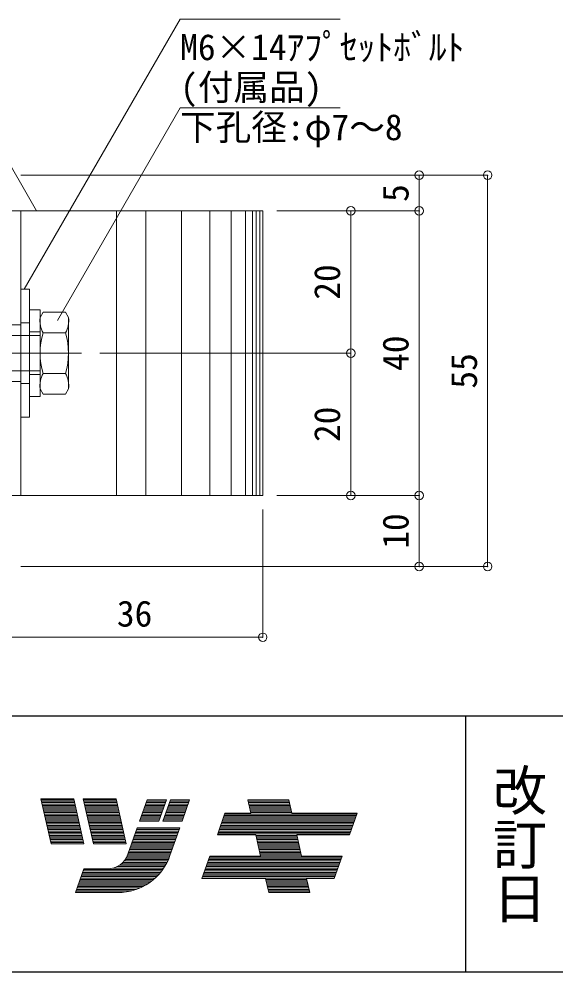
# Model space of a CAD drawing. Units: millimetres at full size, with parts at other scales. Extents: x -728 to 752, y -514 to 534.
# Drawn here: x -541.5 to -390.5, y -514.3 to -246.4 of the extents above; entities that cross this region are included whole.
import ezdxf
from ezdxf.enums import TextEntityAlignment as Align

# ---------------------------------------------------------------- set-up
doc = ezdxf.new("R2010")
doc.units = ezdxf.units.MM
doc.header["$LTSCALE"] = 4
doc.header["$PDMODE"] = 32
doc.header["$PDSIZE"] = 2.4
for name, pattern in [('CHAIN2', [12, 9, -1, 1, -1]), ('DASHED1', [1.8, 1.2, -0.6]), ('DASHED2', [3, 2, -1])]:
    doc.linetypes.add(name, pattern=pattern)
for name, color, linetype, lineweight in [('0-B_B', 4, 'Continuous', 9), ('1-A_A', 7, 'Continuous', 9), ('1-B_B', 7, 'Continuous', 9), ('2-0_0', 4, 'Continuous', 9), ('2-4_4', 4, 'Continuous', 9), ('2-5_5', 7, 'DASHED2', 9), ('2-A_A', 7, 'Continuous', 9), ('2-B_B', 7, 'Continuous', 9)]:
    doc.layers.add(name, color=color, linetype=linetype, lineweight=lineweight)
doc.layers.add('1-4_4', color=7, linetype='Continuous')
doc.styles.add('@ＭＳ ゴシック', font='')
doc.styles.add('ＭＳ ゴシック', font='')
doc.styles.get('@ＭＳ ゴシック').set_extended_font_data('@MS Gothic')
doc.styles.get('ＭＳ ゴシック').set_extended_font_data('MS Gothic')

# ---------------------------------------------------------------- blocks, each defined once
blk = doc.blocks.new('Hikidasimoji')
at = {"layer": '0-B_B'}
blk.add_line((-72, 0), (0, 0), dxfattribs=at)
blk = doc.blocks.new('ジョイントPL S')
at = {"layer": '2-4_4', "color": 2, "lineweight": 20}
blk.add_line((36, 20), (2, 20), dxfattribs=at)
at = {"layer": '2-4_4'}
for p, q in [((15.45, 19.999), (15.45, -20)), ((19.584, 19.999), (19.584, -20)), ((24.584, 19.999), (24.584, -20)), ((28.583, 19.999), (28.583, -20)), ((31.583, 19.999), (31.583, -20)), ((33.584, 19.999), (33.584, -20)), ((34.583, 19.999), (34.583, -20)), ((35.084, 19.999), (35.084, -20)), ((35.585, 19.999), (35.585, -20))]:
    blk.add_line(p, q, dxfattribs=at)
at = {"layer": '2-4_4', "linetype": 'DASHED1'}
for p, q in [((2, 4), (0, 4)), ((2, -4.001), (0, -4.001))]:
    blk.add_line(p, q, dxfattribs=at)
at = {"layer": '2-4_4', "color": 2, "lineweight": 20}
for points in [[(0, 20), (0, -20), (2, -20)], [(0, 20), (2, 20), (2, -20)], [(36, 20), (36, -20), (2, -20)]]:
    blk.add_lwpolyline(points, dxfattribs=at)
blk = doc.blocks.new('セムスM6_14 S')
at = {"layer": '2-5_5', "color": 4, "linetype": 'CHAIN2'}
blk.add_line((0, -14.45), (0, 8.532), dxfattribs=at)
at = {"layer": '2-5_5', "linetype": 'Continuous'}
for p, q in [((-6.1, 2.7), (6.1, 2.7)), ((-6.1, 1.2), (-6.1, 2.7)), ((6.1, 1.2), (6.1, 2.7)), ((-9, 0), (-9, 1.2)), ((-9, 0), (9, 0)), ((-6.5, 1.2), (6.5, 1.2)), ((6.1, 1.2), (-6.1, 1.2))]:
    blk.add_line(p, q, dxfattribs=at)
at = {"layer": '2-5_5', "color": 4}
for p, q in [((-3, 1.2), (-3, 2.7)), ((-2.5, 2.7), (-2.5, -2)), ((2.5, 2.7), (2.5, -2)), ((3, 1.2), (3, 2.7)), ((-4.25, 0), (-4.25, 1.2)), ((4.25, 0), (4.25, 1.2))]:
    blk.add_line(p, q, dxfattribs=at)
at = {"layer": '2-5_5', "linetype": 'Continuous'}
blk.add_lwpolyline([(9, 0), (9, 1.2), (-9, 1.2)], dxfattribs=at)
at = {"layer": '2-A_A'}
blk.add_line((-2.5, -2.4), (2.5, -2.4), dxfattribs=at)
at = {"layer": '2-B_B'}
for p, q in [((-5, 6.7), (-5.75, 6.267)), ((-5.75, 6.267), (-5.75, 3.133)), ((-2.863, 6.267), (-2.863, 3.133)), ((2.863, 6.267), (2.863, 3.133)), ((5.75, 6.267), (5.75, 3.133)), ((-5, 2.7), (-5.75, 3.133)), ((-1.105, -2.4), (-3, -2.908)), ((2.627, -2.4), (-3, -3.908)), ((-2.5, -2), (-2.5, -11.3)), ((2.5, -2), (2.5, -11.3)), ((3, -3.3), (-3, -4.908)), ((3, -4.3), (-3, -5.908)), ((3, -5.3), (-3, -6.908)), ((3, -6.3), (-3, -7.908)), ((3, -7.3), (-3, -8.908)), ((3, -8.3), (-3, -9.908)), ((3, -9.3), (-3, -10.908)), ((3, -10.3), (-0.732, -11.3)), ((-2.5, -11.3), (2.5, -11.3))]:
    blk.add_line(p, q, dxfattribs=at)
for points in [[(-5, 6.7), (5, 6.7), (5.75, 6.267)], [(-5, 2.7), (5, 2.7), (5.75, 3.133)]]:
    blk.add_lwpolyline(points, dxfattribs=at)
for centre, radius, start, end in [((-4.578, 3.294), 3.432, 60.02654, 97.06213), ((0, -2.983), 9.683, 72.80074, 107.19934), ((4.578, 3.294), 3.432, 82.93787, 119.97346), ((-4.578, 6.106), 3.432, 262.93787, 299.97346), ((0, 12.383), 9.683, 252.80066, 287.19926), ((4.578, 6.106), 3.432, 240.02654, 277.06213)]:
    blk.add_arc(centre, radius, start, end, dxfattribs=at)

msp = doc.modelspace()

# ---------------------------------------------------------------- linework, layer by layer
at = {"layer": '1-A_A'}
for p, q in [((-409.74, -290.273), (-541, -290.273)), ((-428.986, -300.305), (-428.986, -290.273)), ((-409.74, -290.273), (-409.74, -400.303)), ((-428.986, -300.305), (-469.001, -300.305)), ((-448.233, -340.303), (-448.233, -300.305)), ((-428.986, -380.303), (-428.986, -300.305)), ((-448.233, -340.303), (-518.771, -340.303)), ((-448.233, -380.303), (-448.233, -340.303)), ((-428.986, -380.303), (-469.001, -380.303)), ((-428.986, -400.303), (-428.986, -380.303)), ((-473.001, -420.186), (-473.001, -384.303)), ((-409.74, -400.303), (-541, -400.303)), ((-545.002, -420.186), (-473.001, -420.186))]:
    msp.add_line(p, q, dxfattribs=at)
for p in [(-428.986, -290.273), (-409.74, -290.273), (-448.233, -300.305), (-428.986, -300.305), (-448.233, -340.303), (-448.233, -380.303), (-428.986, -380.303), (-428.986, -400.303), (-409.74, -400.303), (-473.001, -420.186)]:
    msp.add_point(p, dxfattribs=at)
at = {"layer": '1-B_B', "color": 4}
for p, q in [((-536.56, -300.303), (-567.692, -246.38)), ((-496.208, -246.38), (-540.042, -322.303)), ((-530.708, -331.136), (-496.208, -271.38))]:
    msp.add_line(p, q, dxfattribs=at)
at = {"layer": '2-0_0', "color": 6, "lineweight": 25}
for p, q in [((-728, -442.264), (752, -442.264)), ((-416, -442.264), (-416, -514.264)), ((-728, -514.264), (752, -514.264))]:
    msp.add_line(p, q, dxfattribs=at)
at = {"layer": '2-0_0'}
for p, q in [((-535.342, -465.586), (-532.507, -478.217)), ((-535.342, -465.586), (-526.091, -465.586)), ((-535.28, -465.864), (-526.029, -465.864)), ((-526.091, -465.586), (-523.255, -478.217)), ((-523.442, -465.586), (-514.19, -465.586)), ((-523.379, -465.864), (-514.128, -465.864)), ((-514.19, -465.586), (-511.355, -478.217)), ((-507.61, -471.902), (-505.487, -465.867)), ((-500.07, -465.867), (-505.487, -465.867)), ((-500.07, -465.867), (-502.193, -471.902)), ((-498.966, -465.867), (-501.089, -471.902)), ((-493.55, -465.867), (-498.966, -465.867)), ((-495.672, -471.902), (-493.55, -465.867)), ((-477.152, -465.867), (-465.613, -465.867)), ((-477.152, -465.867), (-476.302, -469.656)), ((-465.613, -465.867), (-464.763, -469.656)), ((-535.19, -466.264), (-525.939, -466.264)), ((-535.1, -466.664), (-525.849, -466.664)), ((-535.01, -467.064), (-525.759, -467.064)), ((-534.921, -467.464), (-525.669, -467.464)), ((-534.831, -467.864), (-525.58, -467.864)), ((-534.741, -468.264), (-525.49, -468.264)), ((-534.651, -468.664), (-525.4, -468.664)), ((-523.289, -466.264), (-514.038, -466.264)), ((-523.2, -466.664), (-513.948, -466.664)), ((-523.11, -467.064), (-513.858, -467.064)), ((-523.02, -467.464), (-513.769, -467.464)), ((-522.93, -467.864), (-513.679, -467.864)), ((-522.84, -468.264), (-513.589, -468.264)), ((-522.751, -468.664), (-513.499, -468.664)), ((-506.471, -468.664), (-501.054, -468.664)), ((-506.33, -468.264), (-500.914, -468.264)), ((-506.19, -467.864), (-500.773, -467.864)), ((-506.049, -467.464), (-500.632, -467.464)), ((-505.908, -467.064), (-500.492, -467.064)), ((-505.768, -466.664), (-500.351, -466.664)), ((-505.627, -466.264), (-500.21, -466.264)), ((-499.95, -468.664), (-494.533, -468.664)), ((-499.809, -468.264), (-494.393, -468.264)), ((-499.669, -467.864), (-494.252, -467.864)), ((-499.528, -467.464), (-494.111, -467.464)), ((-499.387, -467.064), (-493.971, -467.064)), ((-499.247, -466.664), (-493.83, -466.664)), ((-499.106, -466.264), (-493.689, -466.264)), ((-477.063, -466.264), (-465.524, -466.264)), ((-476.973, -466.664), (-465.434, -466.664)), ((-476.884, -467.064), (-465.344, -467.064)), ((-476.794, -467.464), (-465.255, -467.464)), ((-476.704, -467.864), (-465.165, -467.864)), ((-476.614, -468.264), (-465.075, -468.264)), ((-476.524, -468.664), (-464.985, -468.664)), ((-534.561, -469.064), (-525.31, -469.064)), ((-534.472, -469.464), (-525.22, -469.464)), ((-534.382, -469.864), (-525.131, -469.864)), ((-534.292, -470.264), (-525.041, -470.264)), ((-534.202, -470.664), (-524.951, -470.664)), ((-534.113, -471.064), (-524.861, -471.064)), ((-534.023, -471.464), (-524.771, -471.464)), ((-522.661, -469.064), (-513.409, -469.064)), ((-522.571, -469.464), (-513.32, -469.464)), ((-522.481, -469.864), (-513.23, -469.864)), ((-522.391, -470.264), (-513.14, -470.264)), ((-522.302, -470.664), (-513.05, -470.664)), ((-522.212, -471.064), (-512.96, -471.064)), ((-522.122, -471.464), (-512.871, -471.464)), ((-507.456, -471.464), (-502.039, -471.464)), ((-507.315, -471.064), (-501.898, -471.064)), ((-507.174, -470.664), (-501.758, -470.664)), ((-507.034, -470.264), (-501.617, -470.264)), ((-506.893, -469.864), (-501.476, -469.864)), ((-506.752, -469.464), (-501.336, -469.464)), ((-506.612, -469.064), (-501.195, -469.064)), ((-500.935, -471.464), (-495.518, -471.464)), ((-500.794, -471.064), (-495.378, -471.064)), ((-500.654, -470.664), (-495.237, -470.664)), ((-500.513, -470.264), (-495.096, -470.264)), ((-500.372, -469.864), (-494.955, -469.864)), ((-500.232, -469.464), (-494.815, -469.464)), ((-500.091, -469.064), (-494.674, -469.064)), ((-485.734, -475.691), (-483.611, -469.656)), ((-484.247, -471.464), (-447.077, -471.464)), ((-484.106, -471.064), (-446.936, -471.064)), ((-483.965, -470.664), (-446.795, -470.664)), ((-483.825, -470.264), (-446.655, -470.264)), ((-483.684, -469.864), (-446.514, -469.864)), ((-476.302, -469.656), (-483.611, -469.656)), ((-476.435, -469.064), (-464.896, -469.064)), ((-476.345, -469.464), (-464.806, -469.464)), ((-446.441, -469.656), (-464.763, -469.656)), ((-448.564, -475.691), (-446.441, -469.656)), ((-533.933, -471.864), (-524.682, -471.864)), ((-533.843, -472.264), (-524.592, -472.264)), ((-533.753, -472.664), (-524.502, -472.664)), ((-533.664, -473.064), (-524.412, -473.064)), ((-533.574, -473.464), (-524.322, -473.464)), ((-533.484, -473.864), (-524.233, -473.864)), ((-522.032, -471.864), (-512.781, -471.864)), ((-521.942, -472.264), (-512.691, -472.264)), ((-521.853, -472.664), (-512.601, -472.664)), ((-521.763, -473.064), (-512.512, -473.064)), ((-521.673, -473.464), (-512.422, -473.464)), ((-521.583, -473.864), (-512.332, -473.864)), ((-510.875, -481.184), (-508.252, -473.726)), ((-508.3, -473.864), (-496.362, -473.864)), ((-508.252, -473.726), (-496.314, -473.726)), ((-502.193, -471.902), (-507.61, -471.902)), ((-507.597, -471.864), (-502.18, -471.864)), ((-495.672, -471.902), (-501.089, -471.902)), ((-501.076, -471.864), (-495.659, -471.864)), ((-499.068, -481.556), (-496.314, -473.726)), ((-485.091, -473.864), (-447.921, -473.864)), ((-484.95, -473.464), (-447.78, -473.464)), ((-484.81, -473.064), (-447.64, -473.064)), ((-484.669, -472.664), (-447.499, -472.664)), ((-484.528, -472.264), (-447.358, -472.264)), ((-484.388, -471.864), (-447.217, -471.864)), ((-533.394, -474.264), (-524.143, -474.264)), ((-533.304, -474.664), (-524.053, -474.664)), ((-533.215, -475.064), (-523.963, -475.064)), ((-533.125, -475.464), (-523.873, -475.464)), ((-533.035, -475.864), (-523.784, -475.864)), ((-532.945, -476.264), (-523.694, -476.264)), ((-532.855, -476.664), (-523.604, -476.664)), ((-521.493, -474.264), (-512.242, -474.264)), ((-521.404, -474.664), (-512.152, -474.664)), ((-521.314, -475.064), (-512.063, -475.064)), ((-521.224, -475.464), (-511.973, -475.464)), ((-521.134, -475.864), (-511.883, -475.864)), ((-521.044, -476.264), (-511.793, -476.264)), ((-520.955, -476.664), (-511.703, -476.664)), ((-509.285, -476.664), (-497.347, -476.664)), ((-509.144, -476.264), (-497.206, -476.264)), ((-509.003, -475.864), (-497.066, -475.864)), ((-508.863, -475.464), (-496.925, -475.464)), ((-508.722, -475.064), (-496.784, -475.064)), ((-508.581, -474.664), (-496.644, -474.664)), ((-508.441, -474.264), (-496.503, -474.264)), ((-474.947, -475.691), (-485.734, -475.691)), ((-485.654, -475.464), (-448.484, -475.464)), ((-485.513, -475.064), (-448.343, -475.064)), ((-485.372, -474.664), (-448.202, -474.664)), ((-485.232, -474.264), (-448.062, -474.264)), ((-474.947, -475.691), (-473.592, -481.726)), ((-474.908, -475.864), (-463.369, -475.864)), ((-474.818, -476.264), (-463.279, -476.264)), ((-474.728, -476.664), (-463.189, -476.664)), ((-448.564, -475.691), (-463.408, -475.691)), ((-463.408, -475.691), (-462.053, -481.726)), ((-532.766, -477.064), (-523.514, -477.064)), ((-532.676, -477.464), (-523.424, -477.464)), ((-532.586, -477.864), (-523.335, -477.864)), ((-532.507, -478.217), (-523.255, -478.217)), ((-520.865, -477.064), (-511.614, -477.064)), ((-520.775, -477.464), (-511.524, -477.464)), ((-520.685, -477.864), (-511.434, -477.864)), ((-510.27, -479.464), (-498.332, -479.464)), ((-510.129, -479.064), (-498.191, -479.064)), ((-509.988, -478.664), (-498.051, -478.664)), ((-509.848, -478.264), (-497.91, -478.264)), ((-509.707, -477.864), (-497.769, -477.864)), ((-509.566, -477.464), (-497.629, -477.464)), ((-509.426, -477.064), (-497.488, -477.064)), ((-474.639, -477.064), (-463.1, -477.064)), ((-474.549, -477.464), (-463.01, -477.464)), ((-474.459, -477.864), (-462.92, -477.864)), ((-474.369, -478.264), (-462.83, -478.264)), ((-474.279, -478.664), (-462.74, -478.664)), ((-474.19, -479.064), (-462.651, -479.064)), ((-474.1, -479.464), (-462.561, -479.464)), ((-511.161, -481.864), (-499.18, -481.864)), ((-510.981, -481.464), (-499.035, -481.464)), ((-510.832, -481.064), (-498.895, -481.064)), ((-510.692, -480.664), (-498.754, -480.664)), ((-510.551, -480.264), (-498.613, -480.264)), ((-510.41, -479.864), (-498.473, -479.864)), ((-490.078, -488.041), (-487.856, -481.726)), ((-487.905, -481.864), (-450.735, -481.864)), ((-473.592, -481.726), (-487.856, -481.726)), ((-474.01, -479.864), (-462.471, -479.864)), ((-473.92, -480.264), (-462.381, -480.264)), ((-473.83, -480.664), (-462.291, -480.664)), ((-473.741, -481.064), (-462.202, -481.064)), ((-473.651, -481.464), (-462.112, -481.464)), ((-450.686, -481.726), (-462.053, -481.726)), ((-452.907, -488.041), (-450.686, -481.726)), ((-513.995, -484.664), (-500.566, -484.664)), ((-513.286, -484.264), (-500.323, -484.264)), ((-512.744, -483.864), (-500.097, -483.864)), ((-512.305, -483.464), (-499.885, -483.464)), ((-511.941, -483.064), (-499.689, -483.064)), ((-511.636, -482.664), (-499.506, -482.664)), ((-511.378, -482.264), (-499.336, -482.264)), ((-488.89, -484.664), (-451.72, -484.664)), ((-488.749, -484.264), (-451.579, -484.264)), ((-488.608, -483.864), (-451.438, -483.864)), ((-488.468, -483.464), (-451.297, -483.464)), ((-488.327, -483.064), (-451.157, -483.064)), ((-488.186, -482.664), (-451.016, -482.664)), ((-488.045, -482.264), (-450.875, -482.264)), ((-524.067, -487.464), (-502.809, -487.464)), ((-523.926, -487.064), (-502.419, -487.064)), ((-523.786, -486.664), (-502.055, -486.664)), ((-523.645, -486.264), (-501.716, -486.264)), ((-523.504, -485.864), (-501.399, -485.864)), ((-523.364, -485.464), (-501.103, -485.464)), ((-515.085, -485.064), (-500.825, -485.064)), ((-489.874, -487.464), (-452.704, -487.464)), ((-489.734, -487.064), (-452.564, -487.064)), ((-489.593, -486.664), (-452.423, -486.664)), ((-489.452, -486.264), (-452.282, -486.264)), ((-489.312, -485.864), (-452.142, -485.864)), ((-489.171, -485.464), (-452.001, -485.464)), ((-489.03, -485.064), (-451.86, -485.064)), ((-524.911, -489.864), (-505.946, -489.864)), ((-524.771, -489.464), (-505.294, -489.464)), ((-524.63, -489.064), (-504.707, -489.064)), ((-524.489, -488.664), (-504.172, -488.664)), ((-524.348, -488.264), (-503.681, -488.264)), ((-524.208, -487.864), (-503.228, -487.864)), ((-490.078, -488.041), (-472.174, -488.041)), ((-490.015, -487.864), (-452.845, -487.864)), ((-472.174, -488.041), (-471.292, -491.971)), ((-472.124, -488.264), (-460.585, -488.264)), ((-472.035, -488.664), (-460.496, -488.664)), ((-471.945, -489.064), (-460.406, -489.064)), ((-471.855, -489.464), (-460.316, -489.464)), ((-471.765, -489.864), (-460.226, -489.864)), ((-460.635, -488.041), (-452.907, -488.041)), ((-460.635, -488.041), (-459.753, -491.971)), ((-513.772, -491.971), (-525.652, -491.971)), ((-525.615, -491.864), (-511.947, -491.864)), ((-525.474, -491.464), (-509.828, -491.464)), ((-525.333, -491.064), (-508.532, -491.064)), ((-525.193, -490.664), (-507.524, -490.664)), ((-525.052, -490.264), (-506.679, -490.264)), ((-471.675, -490.264), (-460.136, -490.264)), ((-471.586, -490.664), (-460.047, -490.664)), ((-471.496, -491.064), (-459.957, -491.064)), ((-471.406, -491.464), (-459.867, -491.464)), ((-471.316, -491.864), (-459.777, -491.864)), ((-459.753, -491.971), (-471.292, -491.971))]:
    msp.add_line(p, q, dxfattribs=at)
for points in [[(-523.442, -465.586), (-520.606, -478.217), (-511.355, -478.217)], [(-516.634, -485.264), (-523.293, -485.264), (-525.652, -491.971)]]:
    msp.add_lwpolyline(points, dxfattribs=at)
for centre, radius in [((-516.634, -479.159), 6.105), ((-513.772, -476.384), 15.587)]:
    msp.add_arc(centre, radius, 270, 340.622, dxfattribs=at)

# ---------------------------------------------------------------- block references
at = {"layer": '1-4_4', "xscale": 2, "yscale": 2}
msp.add_blockref('ジョイントPL S', (-545.001, -340.303), dxfattribs=at)
at = {"layer": '1-4_4', "xscale": 2, "yscale": 2, "rotation": 270}
msp.add_blockref('セムスM6_14 S', (-541.001, -340.303), dxfattribs=at)
at = {"layer": '1-B_B', "xscale": -0.625, "yscale": 0.625}
for p in [(-496.208, -246.38), (-496.208, -271.38)]:
    msp.add_blockref('Hikidasimoji', p, dxfattribs=at)

# ---------------------------------------------------------------- texts
at = {"layer": '1-A_A', "style": 'ＭＳ ゴシック'}
for s, p in [('5', (-429.786, -297.789)), ('20', (-449.033, -325.304)), ('40', (-429.786, -345.304)), ('55', (-410.54, -350.288)), ('20', (-449.033, -365.303)), ('10', (-429.786, -395.303))]:
    msp.add_text(s, height=7.331, rotation=90, dxfattribs=at).set_placement(p, align=Align.BOTTOM_LEFT)
msp.add_text('36', height=7.331, dxfattribs=at).set_placement((-514.001, -419.386), align=Align.BOTTOM_LEFT)
at = {"layer": '1-B_B', "style": 'ＭＳ ゴシック'}
for s, p in [('M6×14ｱﾌﾟｾｯﾄﾎﾞﾙﾄ', (-496.208, -260.13)), ('(付属品)', (-496.208, -271.38)), ('下孔径:φ7～8', (-496.208, -282.63))]:
    msp.add_text(s, height=7.331, dxfattribs=at).set_placement(p, align=Align.BOTTOM_LEFT)
at = {"layer": '2-0_0', "color": 7, "style": '@ＭＳ ゴシック'}
msp.add_text('改訂日', height=11.14, rotation=270, dxfattribs=at).set_placement((-409.8, -455.464), align=Align.BOTTOM_LEFT)

doc.saveas('drawing.dxf')
